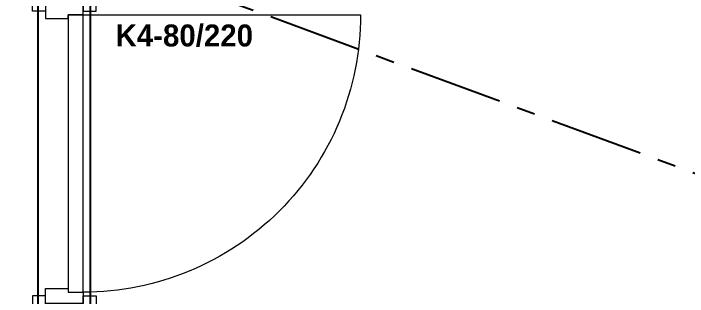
# Model space of a CAD drawing. Header units: millimetres. Extents: x 933584 to 974011, y 4545988 to 4553664.
# Drawn here: x 939841.1 to 940020.9, y 4547331.9 to 4547407.4 of the extents above; entities that cross this region are included whole.
import ezdxf

# ---------------------------------------------------------------- set-up
doc = ezdxf.new("R2010")
doc.units = ezdxf.units.MM
doc.linetypes.add('CENTER', pattern=[2, 1.25, -0.25, 0.25, -0.25])
doc.layers.get('0').update_dxf_attribs({"color": 255})
for name, color, linetype in [('0-CSX-CXS_20', 14, 'CENTER'), ('0-EST-MEA', 10, 'Continuous'), ('0-TXT-XBX_20', 3, 'Continuous')]:
    doc.layers.add(name, color=color, linetype=linetype)
doc.layers.add('3-OPN-WDR', color=4, linetype='Continuous', lineweight=18)
doc.styles.add('Century Gothic_B_3', font='GOTHICB.TTF', dxfattribs={"height": 4})

# ---------------------------------------------------------------- blocks, each defined once
blk = doc.blocks.new('ZVBXCB')
at = {"layer": '0-CSX-CXS_20', "ltscale": 20}
blk.add_lwpolyline([(932221.52, 4549308.24), (933780.76, 4548732.71)], dxfattribs=at)
blk = doc.blocks.new('kapı_multi1')
at = {"color": 8}
blk.add_lwpolyline([(3, 0), (3, 74, -0.414214), (77, 0, -1)], format="xyb", dxfattribs=at)
for points in [[(2, 3.5), (-2, 3.5), (-2, 0), (2, 0)], [(78, 3.5), (82, 3.5), (82, 0), (78, 0)], [(0, -10), (4, -10), (4, -4), (3, -4), (3, 0), (0, 0)], [(77, -4), (77, 0), (3, 0), (3, -4)], [(80, -10), (76, -10), (76, -4), (77, -4), (77, 0), (80, 0)], [(2, -13.5), (-2, -13.5), (-2, -10), (2, -10)], [(78, -13.5), (82, -13.5), (82, -10), (78, -10)]]:
    blk.add_lwpolyline(points, close=True)

msp = doc.modelspace()

# ---------------------------------------------------------------- linework, layer by layer
at = {"layer": '0-EST-MEA'}
for points in [[(939760.15, 4547503.22), (939754.59, 4547461.71), (939716.71, 4547475.68), (939716.71, 4547257.53), (939757.71, 4547257.53), (939757.71, 4546973.53), (939847.71, 4546973.53), (939847.71, 4547045.53), (939861.71, 4547045.53), (939861.71, 4546973.53), (940208.84, 4546973.53), (940208.84, 4547067.53), (940228.84, 4547067.53), (940228.84, 4547213.53), (939861.71, 4547213.53), (939861.71, 4547153.53), (939847.71, 4547153.53), (939847.71, 4547503.22)], [(939861.71, 4547502.97), (940228.84, 4547502.97), (940228.84, 4547227.53), (939861.71, 4547227.53)]]:
    msp.add_lwpolyline(points, close=True, dxfattribs=at)

# ---------------------------------------------------------------- block references
msp.add_blockref('ZVBXCB', (6600, -1500))
at = {"layer": '3-OPN-WDR', "extrusion": (0, 0, -1), "xscale": -1, "zscale": -1, "rotation": 89.99999999999997}
msp.add_blockref('kapı_multi1', (-939859.71, 4547410.03), dxfattribs=at)

# ---------------------------------------------------------------- texts
at = {"layer": '0-TXT-XBX_20', "insert": (939868.35, 4547404.47), "char_height": 5.8729, "width": 228.8091, "attachment_point": 1, "line_spacing_factor": 0.984502, "style": 'Century Gothic_B_3'}
msp.add_mtext('\\pxql;{\\fFranklin Gothic Book|b1|i0|c162|p34;K4-80/220}', dxfattribs=at)

doc.saveas('drawing.dxf')
